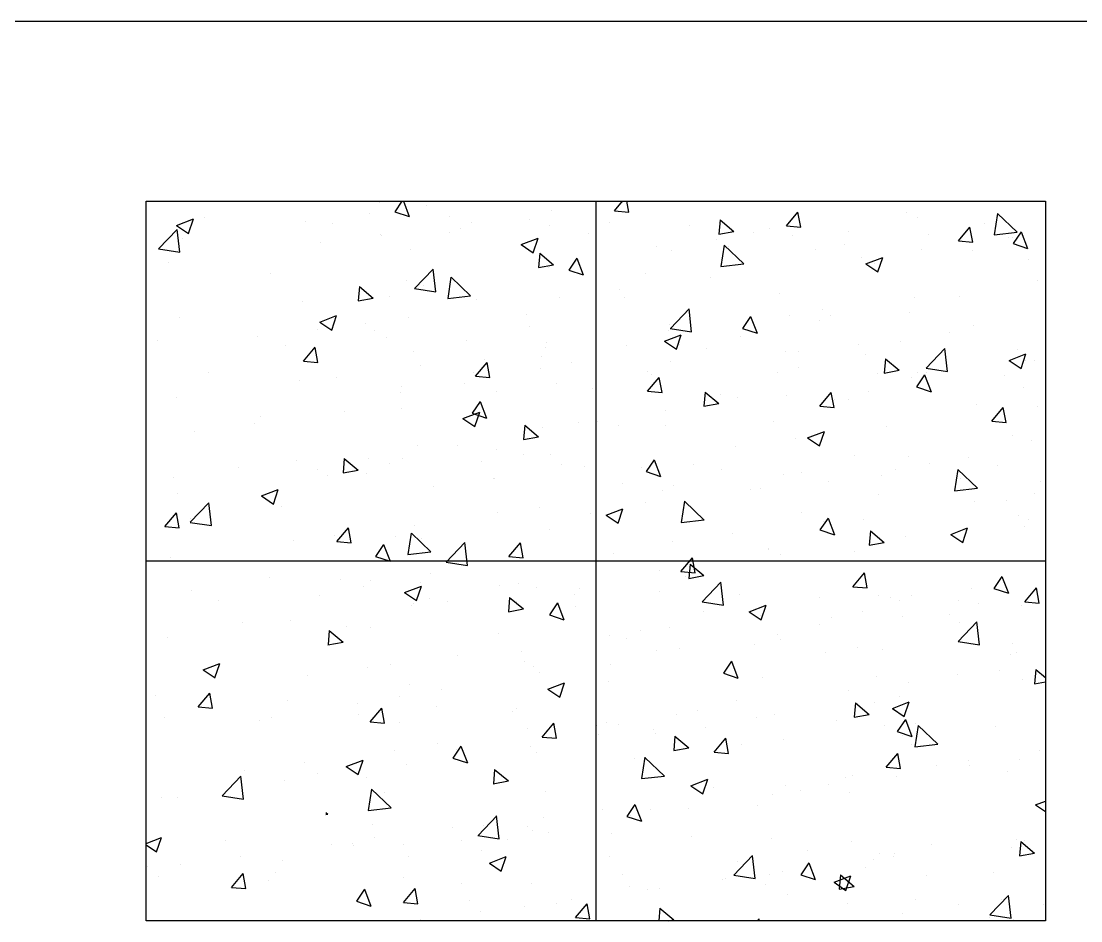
# Model space of a CAD drawing. Header units: millimetres. Extents: x 331487 to 517269, y 198509 to 399936.
# Drawn here: x 442452.3 to 442894.1, y 331926 to 332301 of the extents above; entities that cross this region are included whole.
import ezdxf

# ---------------------------------------------------------------- set-up
doc = ezdxf.new("R2010")
doc.units = ezdxf.units.MM
doc.header["$MEASUREMENT"] = 0
doc.layers.add('COLUMN', color=6, linetype='Continuous')
doc.layers.add('FOOTING', color=5, linetype='Continuous')

msp = doc.modelspace()

# ---------------------------------------------------------------- linework, layer by layer
at = {"layer": 'COLUMN'}
for p, q in [((442504.35, 332226.01), (442879.35, 332226.01)), ((442504.35, 331926.01), (442504.35, 332226.01)), ((442879.35, 332226.01), (442879.35, 331926.01)), ((442879.35, 331926.01), (442504.35, 331926.01))]:
    msp.add_line(p, q, dxfattribs=at)
at = {"layer": 'COLUMN', "color": 2, "linetype": 'Continuous'}
for p, q in [((442601.8, 332225.34), (442601.8, 332225.34)), ((442611.03, 332226.01), (442608.05, 332221.6)), ((442611.63, 332226.01), (442614.1, 332219.57)), ((442699.62, 332221.99), (442702.99, 332226.01)), ((442703.02, 332225.42), (442703.02, 332225.42)), ((442705.59, 332221.46), (442704.75, 332226.01)), ((442731.07, 332225.89), (442731.07, 332225.89)), ((442597.65, 332220.66), (442597.65, 332220.66)), ((442608.05, 332221.61), (442614.1, 332219.58)), ((442621.28, 332224.07), (442621.28, 332224.07)), ((442673.24, 332222.03), (442673.24, 332222.03)), ((442699.62, 332221.99), (442705.59, 332221.47)), ((442771.34, 332215.72), (442776.16, 332221.46)), ((442777.32, 332215.19), (442776.16, 332221.46)), ((442821.34, 332221.07), (442821.34, 332221.07)), ((442859.41, 332220.87), (442858.03, 332211.97)), ((442859.43, 332220.85), (442867.54, 332213.06)), ((442517.09, 332215.88), (442524.09, 332218.57)), ((442517.09, 332215.88), (442522.06, 332212.52)), ((442522.06, 332212.52), (442524.08, 332218.57)), ((442528.76, 332219.11), (442528.76, 332219.11)), ((442570.77, 332217.66), (442570.77, 332217.66)), ((442582.14, 332216.85), (442582.14, 332216.85)), ((442630.93, 332219.44), (442630.93, 332219.44)), ((442639.87, 332217.11), (442639.87, 332217.11)), ((442664.22, 332218.23), (442664.22, 332218.23)), ((442672.75, 332215.88), (442672.75, 332215.88)), ((442697.51, 332217.01), (442697.51, 332217.01)), ((442730.8, 332215.79), (442730.8, 332215.79)), ((442743.72, 332218.17), (442743.2, 332212.19)), ((442743.72, 332218.17), (442749.46, 332213.35)), ((442771.34, 332215.72), (442777.32, 332215.2)), ((442825.8, 332219.21), (442825.8, 332219.21)), ((442853.85, 332216.56), (442853.85, 332216.56)), ((442509.51, 332206.09), (442517.3, 332214.21)), ((442518.38, 332204.69), (442517.28, 332214.19)), ((442601.99, 332212.12), (442601.99, 332212.12)), ((442602.67, 332211.49), (442602.67, 332211.49)), ((442630.94, 332213.03), (442630.94, 332213.03)), ((442635.52, 332214.6), (442635.52, 332214.6)), ((442688.91, 332212.34), (442688.91, 332212.34)), ((442743.19, 332212.2), (442749.46, 332213.35)), ((442757.57, 332212.73), (442757.57, 332212.73)), ((442764.09, 332214.58), (442764.09, 332214.58)), ((442773.86, 332211.72), (442773.86, 332211.72)), ((442797.38, 332213.36), (442797.38, 332213.36)), ((442830.67, 332212.15), (442830.67, 332212.15)), ((442843.07, 332209.44), (442847.89, 332215.19)), ((442849.04, 332208.91), (442847.89, 332215.18)), ((442858.03, 332211.97), (442867.53, 332213.08)), ((442869.22, 332213.27), (442865.86, 332208.3)), ((442869.22, 332213.27), (442871.9, 332206.27)), ((442519.43, 332210.62), (442519.43, 332210.62)), ((442576.96, 332208.83), (442576.96, 332208.83)), ((442660.8, 332207.87), (442667.8, 332210.56)), ((442660.8, 332207.87), (442665.77, 332204.52)), ((442665.77, 332204.51), (442667.8, 332210.56)), ((442717.16, 332207.06), (442717.16, 332207.06)), ((442742.29, 332210.08), (442742.29, 332210.08)), ((442745.45, 332207.61), (442744.07, 332198.72)), ((442745.46, 332207.59), (442753.58, 332199.81)), ((442747.14, 332207.29), (442747.14, 332207.29)), ((442795.67, 332207.83), (442795.67, 332207.83)), ((442843.07, 332209.44), (442849.05, 332208.92)), ((442863.96, 332210.93), (442863.96, 332210.93)), ((442865.68, 332210.86), (442865.68, 332210.86)), ((442865.86, 332208.3), (442871.9, 332206.27)), ((442509.49, 332206.07), (442518.38, 332204.69)), ((442614.43, 332205.87), (442614.43, 332205.87)), ((442668.5, 332204.29), (442667.98, 332198.32)), ((442668.5, 332204.29), (442674.25, 332199.47)), ((442723.35, 332205.32), (442723.35, 332205.32)), ((442783.28, 332206.01), (442783.28, 332206.01)), ((442802.78, 332202.58), (442802.78, 332202.58)), ((442804.51, 332199.86), (442811.51, 332202.55)), ((442809.48, 332196.51), (442811.51, 332202.55)), ((442827.81, 332205.88), (442827.81, 332205.88)), ((442849.05, 332205.57), (442849.05, 332205.57)), ((442513.8, 332200.51), (442513.8, 332200.51)), ((442667.97, 332198.32), (442674.24, 332199.48)), ((442672.01, 332198.27), (442672.01, 332198.27)), ((442683.93, 332202.24), (442680.57, 332197.27)), ((442683.93, 332202.24), (442686.61, 332195.24)), ((442744.07, 332198.72), (442753.56, 332199.82)), ((442804.51, 332199.86), (442809.49, 332196.51)), ((442807.91, 332199.99), (442807.91, 332199.99)), ((442872.44, 332201.6), (442872.44, 332201.6)), ((442556.11, 332195.86), (442556.11, 332195.86)), ((442616.23, 332189.54), (442624.02, 332197.65)), ((442625.11, 332188.14), (442624, 332197.64)), ((442631.48, 332194.35), (442630.1, 332185.46)), ((442631.5, 332194.34), (442639.62, 332186.55)), ((442680.57, 332197.27), (442686.61, 332195.25)), ((442712.68, 332195.72), (442712.68, 332195.72)), ((442739.62, 332194.27), (442739.62, 332194.27)), ((442593.28, 332190.42), (442592.76, 332184.44)), ((442593.28, 332190.42), (442599.03, 332185.6)), ((442612.97, 332193.04), (442612.97, 332193.04)), ((442616.21, 332189.52), (442625.11, 332188.14)), ((442620.07, 332190.78), (442620.07, 332190.78)), ((442701.75, 332189.28), (442701.75, 332189.28)), ((442875.93, 332192.97), (442875.93, 332192.97)), ((442592.75, 332184.44), (442599.02, 332185.6)), ((442605.97, 332186.45), (442605.97, 332186.45)), ((442630.1, 332185.46), (442639.6, 332186.56)), ((442642.11, 332185.18), (442642.11, 332185.18)), ((442676.71, 332185.98), (442676.71, 332185.98)), ((442703.73, 332185.97), (442703.73, 332185.97)), ((442768.26, 332187.59), (442768.26, 332187.59)), ((442824.58, 332185.93), (442824.58, 332185.93)), ((442843.57, 332186.25), (442843.57, 332186.25)), ((442569.56, 332184.37), (442569.56, 332184.37)), ((442722.95, 332172.98), (442730.74, 332181.1)), ((442731.83, 332171.59), (442730.73, 332181.09)), ((442786.58, 332180.98), (442786.58, 332180.98)), ((442518.21, 332177.33), (442518.21, 332177.33)), ((442576.78, 332175.62), (442583.78, 332178.31)), ((442581.75, 332172.26), (442583.77, 332178.3)), ((442613.56, 332177.67), (442613.56, 332177.67)), ((442662.91, 332178.67), (442662.91, 332178.67)), ((442756.44, 332177.91), (442753.08, 332172.94)), ((442756.44, 332177.91), (442759.13, 332170.91)), ((442772.64, 332178.43), (442772.64, 332178.43)), ((442785.26, 332176.24), (442785.26, 332176.24)), ((442789.53, 332178.38), (442789.53, 332178.38)), ((442822.72, 332179.71), (442822.72, 332179.71)), ((442575.69, 332172.68), (442575.69, 332172.68)), ((442576.78, 332175.62), (442581.75, 332172.26)), ((442595.94, 332174.84), (442595.94, 332174.84)), ((442599.54, 332171.96), (442599.54, 332171.96)), ((442664.07, 332173.57), (442664.07, 332173.57)), ((442722.13, 332172.03), (442722.13, 332172.03)), ((442722.57, 332174.54), (442722.57, 332174.54)), ((442722.94, 332172.97), (442731.83, 332171.59)), ((442753.08, 332172.94), (442759.13, 332170.92)), ((442839.38, 332171.42), (442839.38, 332171.42)), ((442849.2, 332174.25), (442849.2, 332174.25)), ((442509.29, 332168.01), (442509.29, 332168.01)), ((442550.65, 332169.39), (442550.65, 332169.39)), ((442604.69, 332169.31), (442604.69, 332169.31)), ((442637.98, 332168.1), (442637.98, 332168.1)), ((442720.49, 332167.61), (442727.49, 332170.3)), ((442720.49, 332167.61), (442725.46, 332164.25)), ((442725.46, 332164.25), (442727.49, 332170.3)), ((442752.12, 332169.41), (442752.12, 332169.41)), ((442819.09, 332167.69), (442819.09, 332167.69)), ((442562.67, 332165.75), (442562.67, 332165.75)), ((442570.04, 332159.33), (442574.86, 332165.07)), ((442576.01, 332158.8), (442574.86, 332165.06)), ((442616.05, 332163.5), (442616.05, 332163.5)), ((442670.79, 332164.98), (442670.79, 332164.98)), ((442671.27, 332166.88), (442671.27, 332166.88)), ((442704.55, 332165.67), (442704.55, 332165.67)), ((442726.94, 332166.23), (442726.94, 332166.23)), ((442737.84, 332164.45), (442737.84, 332164.45)), ((442771.13, 332163.23), (442771.13, 332163.23)), ((442776.47, 332163.14), (442776.47, 332163.14)), ((442801.5, 332166.43), (442801.5, 332166.43)), ((442829.68, 332156.43), (442837.47, 332164.55)), ((442838.56, 332155.04), (442837.45, 332164.53)), ((442867.54, 332164.29), (442867.54, 332164.29)), ((442570.04, 332159.33), (442576.02, 332158.8)), ((442641.77, 332153.05), (442646.59, 332158.8)), ((442645.41, 332160.15), (442645.41, 332160.15)), ((442647.74, 332152.52), (442646.58, 332158.79)), ((442669.43, 332161.24), (442669.43, 332161.24)), ((442681.56, 332158.87), (442681.56, 332158.87)), ((442722.82, 332158.98), (442722.82, 332158.98)), ((442804.42, 332162.02), (442804.42, 332162.02)), ((442812.66, 332160.32), (442812.14, 332154.34)), ((442812.66, 332160.32), (442818.41, 332155.5)), ((442837.71, 332160.8), (442837.71, 332160.8)), ((442864.2, 332159.6), (442871.2, 332162.29)), ((442864.2, 332159.6), (442869.18, 332156.25)), ((442869.17, 332156.24), (442871.2, 332162.29)), ((442871, 332159.59), (442871, 332159.59)), ((442874.71, 332159.68), (442874.71, 332159.68)), ((442530.37, 332154.57), (442530.37, 332154.57)), ((442618.85, 332157.49), (442618.85, 332157.49)), ((442640.95, 332154.71), (442640.95, 332154.71)), ((442668.62, 332156.22), (442668.62, 332156.22)), ((442713.31, 332154.82), (442713.31, 332154.82)), ((442714.9, 332153.68), (442714.9, 332153.68)), ((442767.58, 332154.42), (442767.58, 332154.42)), ((442776.2, 332156.73), (442776.2, 332156.73)), ((442809.22, 332154.28), (442809.22, 332154.28)), ((442812.13, 332154.34), (442818.4, 332155.5)), ((442826.02, 332154.67), (442826.02, 332154.67)), ((442829.58, 332154.47), (442829.58, 332154.47)), ((442829.66, 332156.42), (442838.56, 332155.04)), ((442568.34, 332151.09), (442568.34, 332151.09)), ((442583.75, 332152.32), (442583.75, 332152.32)), ((442637.14, 332150.06), (442637.14, 332150.06)), ((442641.77, 332153.05), (442647.74, 332152.53)), ((442675.44, 332149.84), (442675.44, 332149.84)), ((442713.49, 332146.78), (442718.31, 332152.52)), ((442719.47, 332146.25), (442718.31, 332152.51)), ((442823.37, 332152.64), (442823.37, 332152.64)), ((442828.96, 332153.58), (442825.6, 332148.61)), ((442828.96, 332153.58), (442831.64, 332146.58)), ((442862.17, 332153.4), (442862.17, 332153.4)), ((442610.3, 332146.21), (442610.3, 332146.21)), ((442610.96, 332148.58), (442610.96, 332148.58)), ((442650.41, 332146.54), (442650.41, 332146.54)), ((442690.52, 332147.81), (442690.52, 332147.81)), ((442713.49, 332146.78), (442719.47, 332146.25)), ((442737.44, 332146.44), (442736.92, 332140.47)), ((442737.44, 332146.44), (442743.19, 332141.62)), ((442743.9, 332145.55), (442743.9, 332145.55)), ((442771.43, 332145.14), (442771.43, 332145.14)), ((442785.22, 332140.5), (442790.04, 332146.25)), ((442791.19, 332139.97), (442790.04, 332146.24)), ((442805.66, 332146.61), (442805.66, 332146.61)), ((442825.6, 332148.61), (442831.64, 332146.58)), ((442870.19, 332148.22), (442870.19, 332148.22)), ((442517, 332144.04), (442517, 332144.04)), ((442643.66, 332142.55), (442640.31, 332137.58)), ((442643.66, 332142.55), (442646.35, 332135.55)), ((442736.91, 332140.47), (442743.18, 332141.63)), ((442750.9, 332144.27), (442750.9, 332144.27)), ((442785.22, 332140.5), (442791.2, 332139.98)), ((442791.56, 332143.11), (442791.56, 332143.11)), ((442797.28, 332143.3), (442797.28, 332143.3)), ((442850.66, 332141.04), (442850.66, 332141.04)), ((442551.98, 332136.2), (442551.98, 332136.2)), ((442587.25, 332138.23), (442587.25, 332138.23)), ((442610.72, 332139.66), (442610.72, 332139.66)), ((442636.47, 332135.36), (442643.47, 332138.04)), ((442640.31, 332137.58), (442646.35, 332135.56)), ((442641.44, 332132), (442643.47, 332138.04)), ((442720.92, 332138.74), (442720.92, 332138.74)), ((442856.94, 332134.23), (442861.76, 332139.97)), ((442862.92, 332133.7), (442861.76, 332139.96)), ((442876.22, 332140.29), (442876.22, 332140.29)), ((442549.38, 332133.24), (442549.38, 332133.24)), ((442636.47, 332135.36), (442641.44, 332132)), ((442662.23, 332132.57), (442661.7, 332126.59)), ((442662.22, 332132.57), (442667.97, 332127.75)), ((442669.57, 332131.7), (442669.57, 332131.7)), ((442684.85, 332133.84), (442684.85, 332133.84)), ((442692.58, 332134.26), (442692.58, 332134.26)), ((442701.47, 332132.59), (442701.47, 332132.59)), ((442721, 332132.57), (442721, 332132.57)), ((442766, 332134.2), (442766, 332134.2)), ((442813.07, 332131.98), (442813.07, 332131.98)), ((442856.94, 332134.23), (442862.92, 332133.7)), ((442524.34, 332129.95), (442524.34, 332129.95)), ((442661.69, 332126.59), (442667.96, 332127.75)), ((442780.18, 332127.35), (442787.18, 332130.03)), ((442780.18, 332127.35), (442785.16, 332123.99)), ((442785.15, 332123.99), (442787.18, 332130.03)), ((442865.46, 332128.37), (442865.46, 332128.37)), ((442617.63, 332124.2), (442617.63, 332124.2)), ((442634.26, 332124.25), (442634.26, 332124.25)), ((442750.16, 332123.7), (442750.16, 332123.7)), ((442775.2, 332126.99), (442775.2, 332126.99)), ((442873.49, 332126.39), (442873.49, 332126.39)), ((442587.01, 332118.69), (442586.48, 332112.72)), ((442587.01, 332118.69), (442592.75, 332113.87)), ((442597.28, 332118.58), (442597.28, 332118.58)), ((442611.09, 332118.8), (442611.09, 332118.8)), ((442650.4, 332122.27), (442650.4, 332122.27)), ((442661.82, 332120.19), (442661.82, 332120.19)), ((442672.92, 332120.35), (442672.92, 332120.35)), ((442799.54, 332120.06), (442799.54, 332120.06)), ((442822.15, 332119.35), (442822.15, 332119.35)), ((442847.41, 332119.29), (442847.41, 332119.29)), ((442542.77, 332114.92), (442542.77, 332114.92)), ((442567.12, 332117.8), (442567.12, 332117.8)), ((442575.94, 332114.24), (442575.94, 332114.24)), ((442605.95, 332116.52), (442605.95, 332116.52)), ((442644.38, 332117.59), (442644.38, 332117.59)), ((442677.67, 332116.37), (442677.67, 332116.37)), ((442687.01, 332115.38), (442687.01, 332115.38)), ((442710.96, 332115.16), (442710.96, 332115.16)), ((442716.18, 332118.22), (442712.82, 332113.25)), ((442716.18, 332118.22), (442718.87, 332111.22)), ((442732.58, 332116.22), (442732.58, 332116.22)), ((442744.25, 332113.94), (442744.25, 332113.94)), ((442816.83, 332114.31), (442816.83, 332114.31)), ((442831.01, 332116.8), (442831.01, 332116.8)), ((442842.86, 332114.14), (442841.48, 332105.25)), ((442842.87, 332114.13), (442850.99, 332106.34)), ((442859.21, 332115.93), (442859.21, 332115.93)), ((442515.78, 332110.75), (442515.78, 332110.75)), ((442579.83, 332111.73), (442579.83, 332111.73)), ((442586.48, 332112.72), (442592.74, 332113.88)), ((442596.16, 332112.66), (442596.16, 332112.66)), ((442649.13, 332110.4), (442649.13, 332110.4)), ((442649.54, 332110.41), (442649.54, 332110.41)), ((442712.82, 332113.25), (442718.86, 332111.22)), ((442770.21, 332111.85), (442770.21, 332111.85)), ((442777.54, 332112.72), (442777.54, 332112.72)), ((442810.82, 332111.51), (442810.82, 332111.51)), ((442844.11, 332110.29), (442844.11, 332110.29)), ((442552.45, 332103.1), (442559.45, 332105.79)), ((442557.42, 332099.75), (442559.44, 332105.79)), ((442624.1, 332107.1), (442624.1, 332107.1)), ((442702.92, 332108.15), (442702.92, 332108.15)), ((442719.7, 332105.45), (442719.7, 332105.45)), ((442724.29, 332107.53), (442724.29, 332107.53)), ((442756.3, 332105.9), (442756.3, 332105.9)), ((442760.44, 332106.26), (442760.44, 332106.26)), ((442789.09, 332109.28), (442789.09, 332109.28)), ((442841.48, 332105.25), (442850.98, 332106.35)), ((442877.4, 332109.08), (442877.4, 332109.08)), ((442517.62, 332104.23), (442517.62, 332104.23)), ((442552.45, 332103.1), (442557.42, 332099.75)), ((442728.89, 332100.89), (442727.51, 332091.99)), ((442728.91, 332100.87), (442737.03, 332093.08)), ((442809.68, 332103.64), (442809.68, 332103.64)), ((442849.92, 332100.85), (442849.92, 332100.85)), ((442863.07, 332101.39), (442863.07, 332101.39)), ((442874.95, 332104.15), (442874.95, 332104.15)), ((442522.76, 332092.12), (442530.55, 332100.24)), ((442531.64, 332090.73), (442530.54, 332100.23)), ((442560.94, 332098.79), (442560.94, 332098.79)), ((442650.96, 332096.39), (442650.96, 332096.39)), ((442668.36, 332098.41), (442668.36, 332098.41)), ((442696.16, 332095.09), (442703.16, 332097.78)), ((442701.13, 332091.74), (442703.16, 332097.78)), ((442712.65, 332100.29), (442712.65, 332100.29)), ((442730.77, 332099.27), (442730.77, 332099.27)), ((442512.19, 332090.38), (442517.01, 332096.13)), ((442518.16, 332089.85), (442517.01, 332096.12)), ((442522.75, 332092.11), (442531.64, 332090.73)), ((442523.07, 332093.8), (442523.07, 332093.8)), ((442689.84, 332095.97), (442689.84, 332095.97)), ((442696.16, 332095.09), (442701.13, 332091.74)), ((442727.51, 332091.99), (442737.01, 332093.1)), ((442777.59, 332096.1), (442777.59, 332096.1)), ((442788.69, 332093.89), (442785.34, 332088.92)), ((442786.76, 332092.54), (442786.76, 332092.54)), ((442788.69, 332093.89), (442791.38, 332086.89)), ((442803.4, 332093.22), (442803.4, 332093.22)), ((442867.93, 332094.83), (442867.93, 332094.83)), ((442872.28, 332093.1), (442872.28, 332093.1)), ((442512.19, 332090.38), (442518.17, 332089.86)), ((442583.91, 332084.11), (442588.74, 332089.85)), ((442589.89, 332083.58), (442588.73, 332089.84)), ((442614.93, 332087.63), (442613.55, 332078.73)), ((442614.95, 332087.61), (442623.06, 332079.82)), ((442616.42, 332090.91), (442616.42, 332090.91)), ((442672.45, 332089.26), (442672.45, 332089.26)), ((442748.89, 332087.55), (442748.89, 332087.55)), ((442785.34, 332088.92), (442791.38, 332086.89)), ((442806.39, 332088.59), (442805.87, 332082.62)), ((442806.39, 332088.59), (442812.13, 332083.77)), ((442839.87, 332087.09), (442846.87, 332089.77)), ((442844.84, 332083.73), (442846.87, 332089.77)), ((442870.45, 332090.49), (442870.45, 332090.49)), ((442565.91, 332084.51), (442565.91, 332084.51)), ((442583.12, 332086.7), (442583.12, 332086.7)), ((442583.92, 332084.11), (442589.89, 332083.58)), ((442608.46, 332086.28), (442608.46, 332086.28)), ((442619.27, 332085.42), (442619.27, 332085.42)), ((442629.49, 332075.57), (442637.28, 332083.69)), ((442638.37, 332074.18), (442637.26, 332083.67)), ((442655.64, 332077.83), (442660.46, 332083.58)), ((442661.62, 332077.3), (442660.46, 332083.57)), ((442723.85, 332084.26), (442723.85, 332084.26)), ((442805.86, 332082.62), (442812.13, 332083.77)), ((442820.93, 332086.06), (442820.93, 332086.06)), ((442839.87, 332087.09), (442844.85, 332083.73)), ((442603.4, 332082.86), (442600.05, 332077.89)), ((442603.4, 332082.86), (442606.09, 332075.86)), ((442613.55, 332078.73), (442623.05, 332079.84)), ((442614.13, 332079.24), (442614.13, 332079.24)), ((442699.21, 332079.21), (442699.21, 332079.21)), ((442763.73, 332081.23), (442763.73, 332081.23)), ((442763.75, 332080.82), (442763.75, 332080.82)), ((442799.88, 332079.95), (442799.88, 332079.95)), ((442514.56, 332077.47), (442514.56, 332077.47)), ((442600.04, 332077.89), (442606.09, 332075.87)), ((442629.47, 332075.56), (442638.37, 332074.18)), ((442655.64, 332077.83), (442661.62, 332077.31)), ((442660.7, 332075.94), (442660.7, 332075.94)), ((442727.37, 332071.56), (442732.19, 332077.3)), ((442731.17, 332074.72), (442730.65, 332068.74)), ((442731.17, 332074.72), (442736.91, 332069.9)), ((442733.34, 332071.03), (442732.19, 332077.29)), ((442769, 332078.56), (442769, 332078.56)), ((442622.83, 332070.96), (442622.83, 332070.96)), ((442718.49, 332072.16), (442718.49, 332072.16)), ((442727.37, 332071.56), (442733.34, 332071.03)), ((442730.64, 332068.74), (442736.91, 332069.9)), ((442799.09, 332065.28), (442803.91, 332071.03)), ((442805.07, 332064.75), (442803.91, 332071.02)), ((442555.82, 332069.23), (442555.82, 332069.23)), ((442585.3, 332068.08), (442585.3, 332068.08)), ((442597.79, 332067.66), (442597.79, 332067.66)), ((442612.14, 332062.84), (442619.14, 332065.53)), ((442617.11, 332059.48), (442619.13, 332065.53)), ((442618.59, 332066.87), (442618.59, 332066.87)), ((442651.88, 332065.65), (442651.88, 332065.65)), ((442659.56, 332066.81), (442659.56, 332066.81)), ((442729.28, 332069.66), (442729.28, 332069.66)), ((442736.21, 332059.02), (442744, 332067.14)), ((442745.09, 332057.63), (442743.99, 332067.12)), ((442861.21, 332069.56), (442857.85, 332064.59)), ((442861.21, 332069.56), (442863.9, 332062.56)), ((442523.3, 332063.82), (442523.3, 332063.82)), ((442576.68, 332061.57), (442576.68, 332061.57)), ((442595.03, 332065.2), (442595.03, 332065.2)), ((442612.14, 332062.84), (442617.11, 332059.49)), ((442667.14, 332065.12), (442667.14, 332065.12)), ((442682.93, 332062.03), (442682.93, 332062.03)), ((442685.16, 332064.43), (442685.16, 332064.43)), ((442718.45, 332063.22), (442718.45, 332063.22)), ((442751.74, 332062), (442751.74, 332062)), ((442799.09, 332065.28), (442805.07, 332064.76)), ((442809.56, 332061.74), (442809.56, 332061.74)), ((442814.58, 332060.93), (442814.58, 332060.93)), ((442823.61, 332061.41), (442823.61, 332061.41)), ((442848.64, 332064.71), (442848.64, 332064.71)), ((442857.85, 332064.59), (442863.89, 332062.56)), ((442870.82, 332059.01), (442875.64, 332064.75)), ((442876.79, 332058.48), (442875.64, 332064.74)), ((442534.64, 332059.35), (442534.64, 332059.35)), ((442615.2, 332057.62), (442615.2, 332057.62)), ((442615.96, 332058.2), (442615.96, 332058.2)), ((442622.57, 332060.39), (442622.57, 332060.39)), ((442630.06, 332059.31), (442630.06, 332059.31)), ((442655.95, 332060.84), (442655.43, 332054.87)), ((442655.95, 332060.84), (442661.7, 332056.02)), ((442658.71, 332059.12), (442658.71, 332059.12)), ((442675.92, 332058.53), (442672.56, 332053.56)), ((442675.92, 332058.53), (442678.6, 332051.53)), ((442683.45, 332057.05), (442683.45, 332057.05)), ((442736.2, 332059), (442745.09, 332057.62)), ((442742.59, 332057.91), (442742.59, 332057.91)), ((442755.85, 332054.83), (442762.85, 332057.52)), ((442760.82, 332051.48), (442762.85, 332057.52)), ((442785.03, 332060.79), (442785.03, 332060.79)), ((442818.32, 332059.57), (442818.32, 332059.57)), ((442843.28, 332059.62), (442843.28, 332059.62)), ((442851.61, 332058.35), (442851.61, 332058.35)), ((442869.22, 332057.61), (442869.22, 332057.61)), ((442870.82, 332059.01), (442876.8, 332058.48)), ((442871.06, 332059.81), (442871.06, 332059.81)), ((442655.42, 332054.87), (442661.69, 332056.02)), ((442672.56, 332053.56), (442678.6, 332051.53)), ((442736.83, 332054.8), (442736.83, 332054.8)), ((442755.85, 332054.83), (442760.82, 332051.48)), ((442760.46, 332053.1), (442760.46, 332053.1)), ((442790.21, 332052.54), (442790.21, 332052.54)), ((442803.18, 332054.92), (442803.18, 332054.92)), ((442819.72, 332052.77), (442819.72, 332052.77)), ((442839.32, 332053.65), (442839.32, 332053.65)), ((442544.39, 332050.39), (442544.39, 332050.39)), ((442564.69, 332051.22), (442564.69, 332051.22)), ((442588.11, 332048.82), (442588.11, 332048.82)), ((442597.77, 332048.13), (442597.77, 332048.13)), ((442722.58, 332048.11), (442722.58, 332048.11)), ((442784.96, 332049.61), (442784.96, 332049.61)), ((442842.94, 332042.47), (442850.73, 332050.59)), ((442843.59, 332050.29), (442843.59, 332050.29)), ((442851.81, 332041.07), (442850.71, 332050.57)), ((442513.35, 332044.18), (442513.35, 332044.18)), ((442580.73, 332046.97), (442580.21, 332040.99)), ((442580.73, 332046.97), (442586.48, 332042.15)), ((442651.15, 332045.88), (442651.15, 332045.88)), ((442697.55, 332044.81), (442697.55, 332044.81)), ((442704.53, 332043.62), (442704.53, 332043.62)), ((442710.39, 332046.91), (442710.39, 332046.91)), ((442767.78, 332045.27), (442767.78, 332045.27)), ((442768.72, 332043.35), (442768.72, 332043.35)), ((442580.2, 332040.99), (442586.47, 332042.15)), ((442717.27, 332038.87), (442717.27, 332038.87)), ((442726.64, 332039.6), (442726.64, 332039.6)), ((442757.91, 332041.37), (442757.91, 332041.37)), ((442801.15, 332039.84), (442801.15, 332039.84)), ((442811.3, 332039.11), (442811.3, 332039.11)), ((442842.92, 332042.45), (442851.81, 332041.07)), ((442865.68, 332041.45), (442865.68, 332041.45)), ((442634.39, 332036.5), (442634.39, 332036.5)), ((442660.97, 332038.07), (442660.97, 332038.07)), ((442787.6, 332037.78), (442787.6, 332037.78)), ((442864.68, 332036.86), (442864.68, 332036.86)), ((442867.24, 332037.66), (442867.24, 332037.66)), ((442528.11, 332030.59), (442535.12, 332033.28)), ((442528.11, 332030.59), (442533.09, 332027.23)), ((442533.08, 332027.23), (442535.11, 332033.27)), ((442596.52, 332031.51), (442596.52, 332031.51)), ((442606.21, 332032.9), (442606.21, 332032.9)), ((442662.01, 332034.08), (442662.01, 332034.08)), ((442665.93, 332031.83), (442665.93, 332031.83)), ((442698.15, 332032.81), (442698.15, 332032.81)), ((442748.43, 332034.2), (442745.08, 332029.23)), ((442748.43, 332034.2), (442751.12, 332027.2)), ((442860.21, 332030.25), (442860.21, 332030.25)), ((442875.33, 332030.74), (442874.81, 332024.76)), ((442875.33, 332030.74), (442879.35, 332027.37)), ((442571.49, 332028.22), (442571.49, 332028.22)), ((442668.32, 332029.59), (442668.32, 332029.59)), ((442696.96, 332025.83), (442696.96, 332025.83)), ((442745.07, 332029.23), (442751.12, 332027.2)), ((442761.49, 332027.44), (442761.49, 332027.44)), ((442808.92, 332027.65), (442808.92, 332027.65)), ((442842.62, 332028.61), (442842.62, 332028.61)), ((442869.85, 332026.52), (442869.85, 332026.52)), ((442874.8, 332024.77), (442879.35, 332025.61)), ((442878.76, 332027.34), (442878.76, 332027.34)), ((442613.99, 332024.33), (442613.99, 332024.33)), ((442627.55, 332022.52), (442627.55, 332022.52)), ((442671.83, 332022.58), (442678.83, 332025.27)), ((442671.83, 332022.58), (442676.8, 332019.22)), ((442676.8, 332019.22), (442678.82, 332025.27)), ((442797.3, 332021.97), (442797.3, 332021.97)), ((442822.34, 332025.27), (442822.34, 332025.27)), ((442508.33, 332019.9), (442508.33, 332019.9)), ((442526.06, 332015.16), (442530.88, 332020.91)), ((442532.04, 332014.63), (442530.88, 332020.9)), ((442563.48, 332017.93), (442563.48, 332017.93)), ((442592.34, 332016.74), (442592.34, 332016.74)), ((442610.01, 332019.58), (442610.01, 332019.58)), ((442750.6, 332017.64), (442750.6, 332017.64)), ((442800.11, 332016.87), (442799.59, 332010.89)), ((442800.11, 332016.87), (442805.86, 332012.05)), ((442808.16, 332017.05), (442808.16, 332017.05)), ((442815.54, 332014.57), (442822.54, 332017.26)), ((442818.5, 332019.48), (442818.5, 332019.48)), ((442820.51, 332011.21), (442822.54, 332017.26)), ((442526.06, 332015.16), (442532.04, 332014.64)), ((442597.79, 332008.89), (442602.61, 332014.63)), ((442603.76, 332008.36), (442602.61, 332014.63)), ((442625.63, 332015.52), (442625.63, 332015.52)), ((442657.31, 332013.42), (442657.31, 332013.42)), ((442658.92, 332014.31), (442658.92, 332014.31)), ((442692.21, 332013.09), (442692.21, 332013.09)), ((442734.15, 332013.66), (442734.15, 332013.66)), ((442815.54, 332014.57), (442820.51, 332011.22)), ((442512.13, 332010.89), (442512.13, 332010.89)), ((442551.69, 332009.57), (442551.69, 332009.57)), ((442556.79, 332010.73), (442556.79, 332010.73)), ((442592.77, 332011.81), (442592.77, 332011.81)), ((442597.79, 332008.89), (442603.77, 332008.36)), ((442610.17, 332008.48), (442610.17, 332008.48)), ((442669.52, 332002.61), (442674.34, 332008.36)), ((442675.49, 332002.08), (442674.33, 332008.35)), ((442696.28, 332008.67), (442696.28, 332008.67)), ((442725.5, 332011.87), (442725.5, 332011.87)), ((442758.78, 332010.66), (442758.78, 332010.66)), ((442766.56, 332011.98), (442766.56, 332011.98)), ((442792.07, 332009.44), (442792.07, 332009.44)), ((442799.58, 332010.89), (442805.85, 332012.05)), ((442820.95, 332009.87), (442817.59, 332004.89)), ((442820.95, 332009.87), (442823.63, 332002.87)), ((442825.36, 332008.23), (442825.36, 332008.23)), ((442663.55, 332006.22), (442663.55, 332006.22)), ((442671.24, 332005.37), (442671.24, 332005.37)), ((442692.29, 332007.63), (442692.29, 332007.63)), ((442692.94, 332003.72), (442692.94, 332003.72)), ((442701.45, 332007.78), (442701.45, 332007.78)), ((442716.05, 332005.58), (442716.05, 332005.58)), ((442716.93, 332003.97), (442716.93, 332003.97)), ((442737.59, 332006.5), (442737.59, 332006.5)), ((442812.32, 332007.54), (442812.32, 332007.54)), ((442817.59, 332004.9), (442823.63, 332002.87)), ((442826.3, 332007.42), (442824.93, 331998.53)), ((442826.32, 332007.4), (442834.44, 331999.62)), ((442858.65, 332007.01), (442858.65, 332007.01)), ((442625.97, 331999.88), (442625.97, 331999.88)), ((442669.52, 332002.61), (442675.49, 332002.09)), ((442724.89, 332002.99), (442724.37, 331997.01)), ((442724.89, 332002.99), (442730.64, 331998.17)), ((442741.24, 331996.34), (442746.06, 332002.08)), ((442747.22, 331995.81), (442746.06, 332002.08)), ((442752.6, 331999.59), (442752.6, 331999.59)), ((442770.32, 332001.71), (442770.32, 332001.71)), ((442819.57, 332003.42), (442819.57, 332003.42)), ((442823.7, 331999.46), (442823.7, 331999.46)), ((442824.93, 331998.53), (442834.42, 331999.63)), ((442879.23, 331999.29), (442879.23, 331999.29)), ((442608.09, 331997.06), (442608.09, 331997.06)), ((442635.65, 331998.84), (442632.3, 331993.87)), ((442633.97, 331997.62), (442633.97, 331997.62)), ((442635.65, 331998.84), (442638.34, 331991.84)), ((442664.71, 331998.54), (442664.71, 331998.54)), ((442666.99, 331996.21), (442666.99, 331996.21)), ((442724.36, 331997.02), (442730.63, 331998.17)), ((442741.24, 331996.34), (442747.22, 331995.81)), ((442812.97, 331990.06), (442817.79, 331995.81)), ((442818.94, 331989.53), (442817.79, 331995.8)), ((442877.08, 331997.2), (442877.08, 331997.2)), ((442570.21, 331992.07), (442570.21, 331992.07)), ((442587.8, 331990.33), (442594.81, 331993.01)), ((442587.8, 331990.33), (442592.78, 331986.97)), ((442592.77, 331986.97), (442594.8, 331993.01)), ((442612.77, 331991.04), (442612.77, 331991.04)), ((442632.3, 331993.87), (442638.34, 331991.84)), ((442708.14, 331993.53), (442708.14, 331993.53)), ((442712.34, 331994.16), (442710.96, 331985.27)), ((442712.36, 331994.15), (442720.48, 331986.36)), ((442833.9, 331990.81), (442833.9, 331990.81)), ((442847.11, 331992.66), (442847.11, 331992.66)), ((442847.6, 331990.74), (442847.6, 331990.74)), ((442868.63, 331993.23), (442868.63, 331993.23)), ((442536.02, 331978.16), (442543.81, 331986.28)), ((442544.9, 331976.77), (442543.8, 331986.26)), ((442545.18, 331988.78), (442545.18, 331988.78)), ((442575.65, 331987.61), (442575.65, 331987.61)), ((442649.67, 331989.12), (442649.15, 331983.14)), ((442649.67, 331989.12), (442655.42, 331984.3)), ((442710.96, 331985.27), (442720.46, 331986.37)), ((442796.03, 331985.82), (442796.03, 331985.82)), ((442798.89, 331986.46), (442798.89, 331986.46)), ((442812.97, 331990.06), (442818.95, 331989.54)), ((442817.29, 331986.19), (442817.29, 331986.19)), ((442863.42, 331988.07), (442863.42, 331988.07)), ((442562.26, 331984.64), (442562.26, 331984.64)), ((442596.43, 331985.67), (442596.43, 331985.67)), ((442649.14, 331983.14), (442655.41, 331984.3)), ((442731.52, 331982.32), (442738.52, 331985)), ((442731.52, 331982.32), (442736.49, 331978.96)), ((442736.49, 331978.96), (442738.52, 331985)), ((442740.89, 331981.47), (442740.89, 331981.47)), ((442771, 331982.53), (442771, 331982.53)), ((442788.79, 331982.65), (442788.79, 331982.65)), ((442510.92, 331977.6), (442510.92, 331977.6)), ((442517.33, 331977.6), (442517.33, 331977.6)), ((442536.01, 331978.14), (442544.9, 331976.76)), ((442598.38, 331980.9), (442597, 331972.01)), ((442598.39, 331980.89), (442606.51, 331973.1)), ((442603.95, 331979.52), (442603.95, 331979.52)), ((442670.98, 331979.75), (442670.98, 331979.75)), ((442765.35, 331978.69), (442765.35, 331978.69)), ((442777.03, 331980.2), (442777.03, 331980.2)), ((442797.61, 331979.46), (442797.61, 331979.46)), ((442597, 331972.01), (442606.5, 331973.12)), ((442708.17, 331974.51), (442704.81, 331969.54)), ((442707.84, 331974.21), (442707.84, 331974.21)), ((442708.17, 331974.51), (442710.86, 331967.51)), ((442730.48, 331972.64), (442730.48, 331972.64)), ((442759.24, 331974.06), (442759.24, 331974.06)), ((442875.23, 331974.31), (442879.35, 331975.89)), ((442875.23, 331974.31), (442879.35, 331971.53)), ((442579.35, 331971.14), (442580.2, 331970.42)), ((442579.35, 331970.27), (442580.19, 331970.42)), ((442642.75, 331961.61), (442650.54, 331969.73)), ((442651.62, 331960.21), (442650.52, 331969.71)), ((442669.97, 331969.23), (442669.97, 331969.23)), ((442694.7, 331972.44), (442694.7, 331972.44)), ((442704.81, 331969.54), (442710.86, 331967.51)), ((442706.43, 331969.9), (442706.43, 331969.9)), ((442714.84, 331972.29), (442714.84, 331972.29)), ((442598.74, 331966.23), (442598.74, 331966.23)), ((442632.03, 331965.01), (442632.03, 331965.01)), ((442644.93, 331965.93), (442644.93, 331965.93)), ((442663.49, 331965.25), (442663.49, 331965.25)), ((442665.32, 331963.79), (442665.32, 331963.79)), ((442504.35, 331958.29), (442510.78, 331960.76)), ((442508.75, 331954.72), (442510.78, 331960.76)), ((442537.31, 331959.64), (442537.31, 331959.64)), ((442599.72, 331960.64), (442599.72, 331960.64)), ((442635.87, 331959.36), (442635.87, 331959.36)), ((442642.73, 331961.59), (442651.62, 331960.21)), ((442655.05, 331960.04), (442655.05, 331960.04)), ((442672.16, 331962.63), (442672.16, 331962.63)), ((442698.61, 331962.58), (442698.61, 331962.58)), ((442731.9, 331961.36), (442731.9, 331961.36)), ((442765.19, 331960.15), (442765.19, 331960.15)), ((442867.41, 331959.94), (442867.41, 331959.94)), ((442870.75, 331959.68), (442870.75, 331959.68)), ((442504.35, 331957.69), (442508.76, 331954.72)), ((442581.78, 331957.62), (442581.78, 331957.62)), ((442590.52, 331958.43), (442590.52, 331958.43)), ((442590.7, 331957.38), (442590.7, 331957.38)), ((442611.55, 331957.75), (442611.55, 331957.75)), ((442644.08, 331955.12), (442644.08, 331955.12)), ((442780.33, 331955.16), (442780.33, 331955.16)), ((442798.48, 331958.93), (442798.48, 331958.93)), ((442831.77, 331957.71), (442831.77, 331957.71)), ((442865.05, 331956.5), (442865.05, 331956.5)), ((442869.06, 331959.02), (442868.53, 331953.04)), ((442869.06, 331959.02), (442874.8, 331954.2)), ((442543.91, 331952.63), (442543.91, 331952.63)), ((442561.04, 331951.35), (442561.04, 331951.35)), ((442613.84, 331952.62), (442613.84, 331952.62)), ((442647.5, 331950.06), (442654.5, 331952.75)), ((442652.47, 331946.71), (442654.49, 331952.75)), ((442697.46, 331952.87), (442697.46, 331952.87)), ((442749.47, 331945.06), (442757.26, 331953.17)), ((442750.84, 331950.61), (442750.84, 331950.61)), ((442758.35, 331943.66), (442757.24, 331953.16)), ((442807.6, 331951.37), (442807.6, 331951.37)), ((442810.07, 331954.16), (442810.07, 331954.16)), ((442816.07, 331952.9), (442816.07, 331952.9)), ((442816.48, 331953.89), (442816.48, 331953.89)), ((442868.53, 331953.04), (442874.8, 331954.2)), ((442505.02, 331948.46), (442505.02, 331948.46)), ((442518.87, 331949.34), (442518.87, 331949.34)), ((442558.4, 331946.2), (442558.4, 331946.2)), ((442647.5, 331950.06), (442652.47, 331946.71)), ((442769.72, 331946.38), (442769.72, 331946.38)), ((442780.68, 331950.18), (442777.33, 331945.2)), ((442780.68, 331950.18), (442783.37, 331943.18)), ((442804.23, 331948.36), (442804.23, 331948.36)), ((442857.61, 331946.1), (442857.61, 331946.1)), ((442509.7, 331944.31), (442509.7, 331944.31)), ((442539.94, 331939.94), (442544.76, 331945.69)), ((442545.91, 331939.41), (442544.76, 331945.68)), ((442555.52, 331942.61), (442555.52, 331942.61)), ((442611.78, 331943.95), (442611.78, 331943.95)), ((442665.16, 331941.69), (442665.16, 331941.69)), ((442702.95, 331945.4), (442702.95, 331945.4)), ((442744.69, 331943.09), (442744.69, 331943.09)), ((442745.88, 331943.6), (442745.88, 331943.6)), ((442749.45, 331945.04), (442758.35, 331943.66)), ((442764.13, 331945.4), (442764.13, 331945.4)), ((442777.33, 331945.21), (442783.37, 331943.18)), ((442791.21, 331942.06), (442798.21, 331944.74)), ((442791.21, 331942.06), (442796.18, 331938.7)), ((442793.84, 331945.14), (442793.31, 331939.16)), ((442793.84, 331945.14), (442799.58, 331940.32)), ((442796.18, 331938.7), (442798.21, 331944.74)), ((442829.58, 331945.1), (442829.58, 331945.1)), ((442539.94, 331939.94), (442545.92, 331939.42)), ((442595.39, 331939.15), (442592.04, 331934.18)), ((442595.39, 331939.15), (442598.08, 331932.15)), ((442611.67, 331933.67), (442616.49, 331939.41)), ((442617.64, 331933.14), (442616.48, 331939.41)), ((442635.98, 331941.56), (442635.98, 331941.56)), ((442705.88, 331940.15), (442705.88, 331940.15)), ((442713.62, 331939), (442713.62, 331939)), ((442718.55, 331939.44), (442718.55, 331939.44)), ((442762.61, 331941.27), (442762.61, 331941.27)), ((442771.93, 331937.18), (442771.93, 331937.18)), ((442793.31, 331939.17), (442799.58, 331940.32)), ((442592.04, 331934.18), (442598.08, 331932.15)), ((442611.67, 331933.67), (442617.64, 331933.15)), ((442639.16, 331934.33), (442639.16, 331934.33)), ((442675.31, 331933.06), (442675.31, 331933.06)), ((442681.53, 331934.77), (442681.53, 331934.77)), ((442683.39, 331927.39), (442688.21, 331933.14)), ((442689.37, 331926.86), (442688.21, 331933.13)), ((442796.63, 331933.08), (442796.63, 331933.08)), ((442825.31, 331934.93), (442825.31, 331934.93)), ((442842.98, 331932.99), (442842.98, 331932.99)), ((442856.19, 331928.5), (442863.98, 331936.62)), ((442861.17, 331934.69), (442861.17, 331934.69)), ((442865.07, 331927.11), (442863.97, 331936.61)), ((442643.66, 331929.79), (442643.66, 331929.79)), ((442662.28, 331931.96), (442662.28, 331931.96)), ((442718.62, 331931.27), (442718.16, 331926.01)), ((442718.62, 331931.27), (442724.36, 331926.44)), ((442819.77, 331928.86), (442819.77, 331928.86)), ((442856.18, 331928.49), (442865.07, 331927.11)), ((442878.69, 331932.67), (442878.69, 331932.67)), ((442601.69, 331926.13), (442601.69, 331926.13)), ((442618.63, 331926.49), (442618.63, 331926.49)), ((442683.39, 331927.39), (442689.37, 331926.87)), ((442721.99, 331926.01), (442724.36, 331926.45)), ((442759.22, 331926.01), (442759.94, 331926.86)), ((442760.09, 331926.01), (442759.94, 331926.86)), ((442855.92, 331927.58), (442855.92, 331927.58)), ((442866.2, 331926.65), (442866.2, 331926.65))]:
    msp.add_line(p, q, dxfattribs=at)
at = {"layer": 'FOOTING'}
for p, q in [((442429.35, 332301.01), (442954.35, 332301.01)), ((442691.85, 332226.01), (442691.85, 331926.01)), ((442504.35, 332076.01), (442879.35, 332076.01)), ((442579.35, 332076.01), (442879.35, 332076.01))]:
    msp.add_line(p, q, dxfattribs=at)

doc.saveas('drawing.dxf')
